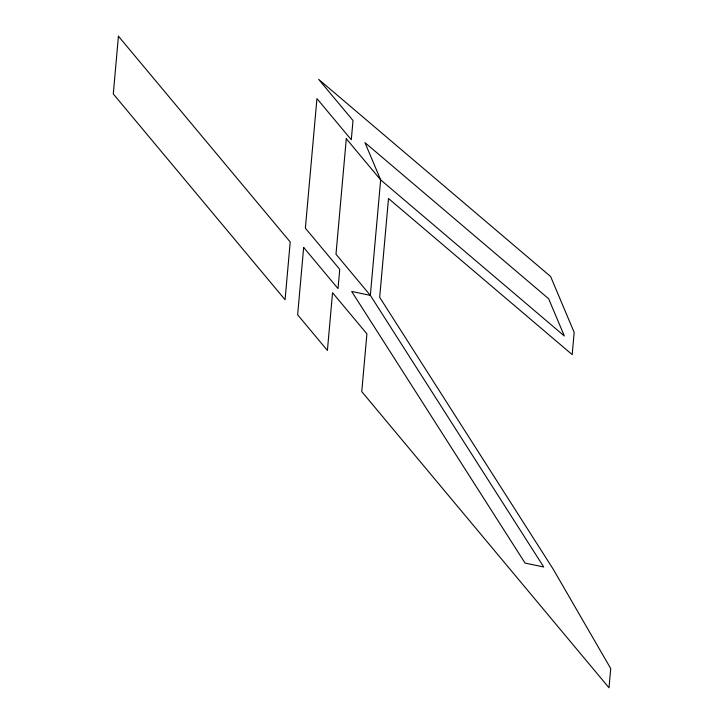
<?xml version="1.0" encoding="UTF-8"?>
<svg xmlns="http://www.w3.org/2000/svg" width="724" height="724" viewBox="0 0 724 724"><rect width="100%" height="100%" fill="white"/><g stroke="black" fill="none" stroke-linecap="round" stroke-linejoin="round"><path stroke-width="1.09" d="M118.428 36.2L113.279 93.948L285.066 299.745L290.224 241.997L118.428 36.2M303.655 247.436L297.645 314.804L327.402 350.452L332.551 292.704L366.914 333.864L361.756 391.612L609.011 687.8L610.721 668.551L553.064 568.937L379.684 297.32L388.498 198.503L572.186 354.624L574.168 332.397L550.629 276.523L318.66 79.359L353.013 120.519L351.294 139.768L316.94 98.609L305.374 228.187L339.737 269.346L338.017 288.595L303.655 247.436M346.298 138.718L335.99 254.205L370.344 295.365L543.724 566.983L525.063 563.073L351.683 291.455L370.344 295.365L380.652 179.878L364.959 142.628L548.647 298.75L564.34 335.999L380.652 179.878L346.298 138.718"/></g></svg>
